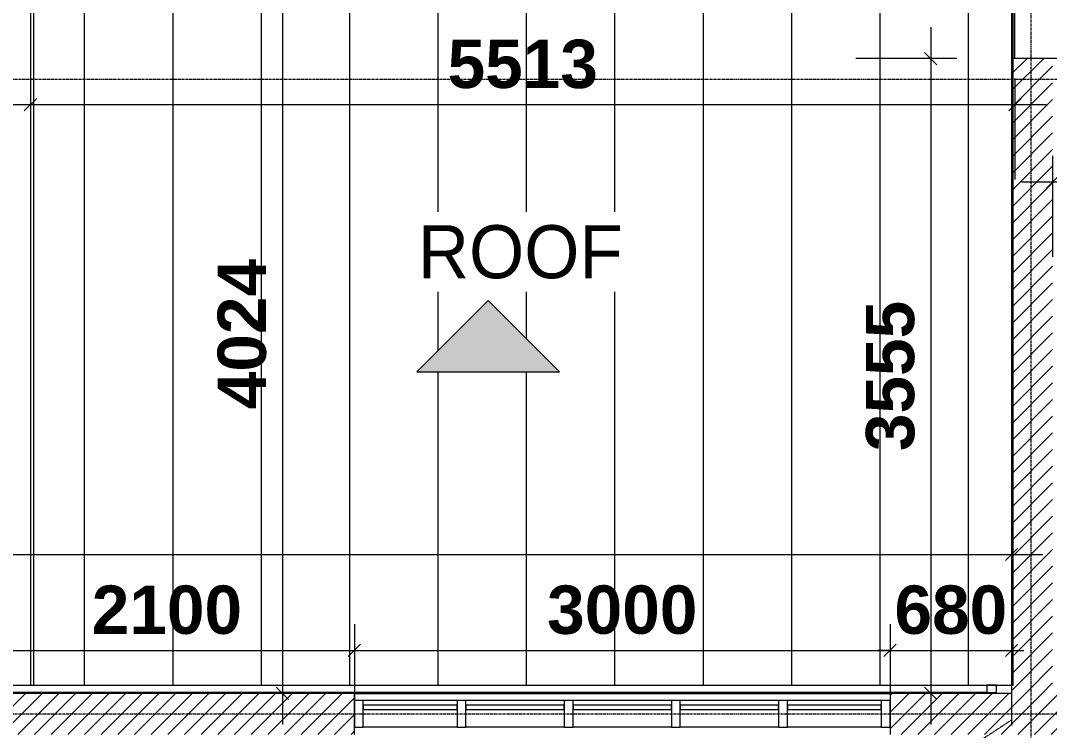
# Model space of a CAD drawing. Header units: inches. Extents: x 22 to 382261, y 22 to 371281.
# Drawn here: x 253430 to 259192, y 257030 to 261005 of the extents above; entities that cross this region are included whole.
import ezdxf

# ---------------------------------------------------------------- set-up
doc = ezdxf.new("R2010")
doc.units = ezdxf.units.IN
doc.header["$MEASUREMENT"] = 0
doc.linetypes.add('Grid Line 1_2_', pattern=[22.225, 12.7, -3.175, 3.175, -3.175])
doc.linetypes.add('Hidden 1_8_', pattern=[4.7625, 3.175, -1.5875])
for name, color, linetype, lineweight in [('A-ANNO-DIMS', 211, 'Continuous', 9), ('A-DETL-GENF', 92, 'Continuous', 9), ('A-DETL-HDLN', 90, 'Hidden 1_8_', 9), ('A-DETL-THIN', 151, 'Continuous', 9), ('A-GLAZ-CURT', 52, 'Continuous', 9), ('A-GLAZ-CWMG', 51, 'Continuous', 9), ('A-ROOF-OTLN', 132, 'Continuous', 9), ('A-WALL-PATT', 111, 'Continuous', 9), ('G-ANNO-TEXT', 231, 'Continuous', 9), ('I-WALL', 2, 'Continuous', 9), ('Q-CASE', 31, 'Continuous', 9), ('S-GRID', 1, 'Continuous', 9)]:
    doc.layers.add(name, color=color, linetype=linetype, lineweight=lineweight)
doc.styles.add('Arial_B_2', font='arialbd.ttf', dxfattribs={"height": 270.833333})
doc.styles.add('Century Gothic_2', font='GOTHIC.TTF', dxfattribs={"height": 350})
doc.dimstyles.new('2_2', dxfattribs={"dimscale": 304.8, "dimtxt": 267.818092, "dimasz": 0.227865, "dimexe": 1.377953, "dimexo": 0.0625, "dimgap": 0.287073, "dimtad": 1, "dimdec": 0, "dimzin": 0, "dimdsep": 46, "dimtxsty": 'Arial_B_2', "dimblk1": 'OBLIQUE', "dimblk2": 'OBLIQUE', "dimsah": 1, "dimcen": 0.09, "dimdle": 0.574147, "dimazin": 0, "dimtfac": 1, "dimtdec": 4, "dimtix": 1, "dimtmove": 0, "dimatfit": 3, "dimfxl": 0.574147, "dimfxlon": 1, "dimtvp": 1, "dimtolj": 1, "dimtzin": 0, "dimlwd": 18, "dimlwe": 18, "dimarcsym": 2})
pattern_1 = [(45, (257748.82, 248554.095), (-46.66905, 46.66905), [])]

# ---------------------------------------------------------------- blocks, each defined once
blk = doc.blocks.new('Casework 3 - Casework 3-482897-02-First floor Plan DIMENSION')
at = {"layer": 'Q-CASE'}
for p, q in [((-12195, 8728.2), (1092.1, 8728.2)), ((1146, 8728.2), (1092.1, 8728.2)), ((1092.1, 8728.2), (1092.1, 8688.2)), ((1146, 8688.2), (1146, 8728.2)), ((1092.1, 8688.2), (-12155.1, 8688.2)), ((1092.1, 8688.2), (1146, 8688.2))]:
    blk.add_line(p, q, dxfattribs=at)
blk = doc.blocks.new('System Panel - Glazed-560732-02-First floor Plan DIMENSION')
at = {"layer": 'A-GLAZ-CURT'}
for p, q in [((262.5, 49.5), (-262.5, 49.5)), ((-262.5, 49.5), (-262.5, 24.5)), ((-262.5, 24.5), (262.5, 24.5)), ((262.5, 24.5), (262.5, 49.5))]:
    blk.add_line(p, q, dxfattribs=at)
blk = doc.blocks.new('System Panel - Glazed-560733-02-First floor Plan DIMENSION')
at = {"layer": 'A-GLAZ-CURT'}
for p, q in [((275, 49.5), (-275, 49.5)), ((-275, 49.5), (-275, 24.5)), ((-275, 24.5), (275, 24.5)), ((275, 24.5), (275, 49.5))]:
    blk.add_line(p, q, dxfattribs=at)
blk = doc.blocks.new('Rectangular Mullion - 50 x 150mm-560734-02-First floor Plan DIMENSION')
at = {"layer": 'A-GLAZ-CWMG', "lineweight": 18}
for p, q in [((0, 75), (-50, 75)), ((-50, 75), (-50, -75)), ((0, -75), (0, 75)), ((-50, -75), (0, -75))]:
    blk.add_line(p, q, dxfattribs=at)
blk = doc.blocks.new('Rectangular Mullion - 50 x 150mm-560735-02-First floor Plan DIMENSION')
at = {"layer": 'A-GLAZ-CWMG', "lineweight": 18}
for p, q in [((-50, 75), (0, 75)), ((-50, -75), (-50, 75)), ((0, 75), (0, -75)), ((0, -75), (-50, -75))]:
    blk.add_line(p, q, dxfattribs=at)
blk = doc.blocks.new('Rectangular Mullion - 50 x 150mm-440585-02-First floor Plan DIMENSION')
at = {"layer": 'A-GLAZ-CWMG'}
for p, q in [((-6974, 8643.2), (-7499, 8643.2)), ((-6974, 8493.2), (-7499, 8493.2))]:
    blk.add_line(p, q, dxfattribs=at)
blk = doc.blocks.new('Rectangular Mullion - 50 x 150mm-560731-02-First floor Plan DIMENSION')
at = {"layer": 'A-GLAZ-CWMG', "lineweight": 18}
for p, q in [((-25, 75), (25, 75)), ((-25, -75), (-25, 75)), ((25, 75), (25, -75)), ((25, -75), (-25, -75))]:
    blk.add_line(p, q, dxfattribs=at)
blk = doc.blocks.new('Rectangular Mullion - 50 x 150mm-441107-02-First floor Plan DIMENSION')
at = {"layer": 'A-GLAZ-CWMG'}
for p, q in [((-6374, 8643.2), (-6924, 8643.2)), ((-6374, 8493.2), (-6924, 8493.2))]:
    blk.add_line(p, q, dxfattribs=at)
blk = doc.blocks.new('_Oblique')
at = {"color": 0, "linetype": 'ByBlock', "lineweight": -2}
blk.add_line((-0.5, -0.5), (0.5, 0.5), dxfattribs=at)
blk = doc.blocks.new('*D4309')
at = {"layer": 'A-ANNO-DIMS', "color": 0, "lineweight": 18, "transparency": 16777216}
for p, q in [((260105, 261061.8), (260105, 261627.7)), ((258980, 261353.7), (258980, 260787.7)), ((258805, 261207.7), (260280, 261207.7))]:
    blk.add_line(p, q, dxfattribs=at)
at = {"layer": 'Defpoints', "color": 0, "transparency": 16777216}
for p in [(258980, 261372.7), (260105, 261207.7), (260105, 261042.7)]:
    blk.add_point(p, dxfattribs=at)
at = {"layer": 'A-ANNO-DIMS', "color": 0, "lineweight": 18, "transparency": 16777216, "xscale": 69.45312499999999, "yscale": 69.45312499999999, "zscale": 69.45312499999999, "rotation": 180}
blk.add_blockref('_Oblique', (258980, 261207.7), dxfattribs=at)
at = {"layer": 'A-ANNO-DIMS', "color": 0, "lineweight": 18, "transparency": 16777216, "xscale": 69.45312499999999, "yscale": 69.45312499999999, "zscale": 69.45312499999999}
blk.add_blockref('_Oblique', (260105, 261207.7), dxfattribs=at)
at = {"layer": 'A-ANNO-DIMS', "color": 0, "lineweight": 18, "transparency": 16777216, "insert": (259542.5, 261433.5), "char_height": 270.83, "width": 923.481, "attachment_point": 5, "style": 'Arial_B_2'}
blk.add_mtext('\\A1;1125', dxfattribs=at)
blk = doc.blocks.new('*D4315')
at = {"layer": 'A-ANNO-DIMS', "color": 0, "lineweight": 18, "transparency": 16777216}
for p, q in [((259210, 260247.6), (259210, 259681.7)), ((269540.8, 260247.6), (269540.8, 259681.7)), ((259035, 260101.7), (269715.8, 260101.7))]:
    blk.add_line(p, q, dxfattribs=at)
at = {"layer": 'Defpoints', "color": 0, "transparency": 16777216}
for p in [(259210, 260266.7), (269540.8, 260266.7), (269540.8, 260101.7)]:
    blk.add_point(p, dxfattribs=at)
at = {"layer": 'A-ANNO-DIMS', "color": 0, "lineweight": 18, "transparency": 16777216, "xscale": 69.45312499999999, "yscale": 69.45312499999999, "zscale": 69.45312499999999, "rotation": 180}
blk.add_blockref('_Oblique', (259210, 260101.7), dxfattribs=at)
at = {"layer": 'A-ANNO-DIMS', "color": 0, "lineweight": 18, "transparency": 16777216, "xscale": 69.45312499999999, "yscale": 69.45312499999999, "zscale": 69.45312499999999}
blk.add_blockref('_Oblique', (269540.8, 260101.7), dxfattribs=at)
at = {"layer": 'A-ANNO-DIMS', "color": 0, "lineweight": 18, "transparency": 16777216, "insert": (264375.4, 260327.5), "char_height": 270.83, "width": 1154.351, "attachment_point": 5, "style": 'Arial_B_2'}
blk.add_mtext('\\A1;10331', dxfattribs=at)
blk = doc.blocks.new('*D4404')
at = {"layer": 'A-ANNO-DIMS', "color": 0, "lineweight": 18, "transparency": 16777216}
for p, q in [((253199.8, 257624.1), (253199.8, 257058.2)), ((255299.8, 257624.1), (255299.8, 257058.2)), ((253024.8, 257478.2), (255474.8, 257478.2))]:
    blk.add_line(p, q, dxfattribs=at)
at = {"layer": 'Defpoints', "color": 0, "transparency": 16777216}
for p in [(253199.8, 257643.2), (255299.8, 257643.2), (255299.8, 257478.2)]:
    blk.add_point(p, dxfattribs=at)
at = {"layer": 'A-ANNO-DIMS', "color": 0, "lineweight": 18, "transparency": 16777216, "xscale": 69.45312499999999, "yscale": 69.45312499999999, "zscale": 69.45312499999999, "rotation": 180}
blk.add_blockref('_Oblique', (253199.8, 257478.2), dxfattribs=at)
at = {"layer": 'A-ANNO-DIMS', "color": 0, "lineweight": 18, "transparency": 16777216, "xscale": 69.45312499999999, "yscale": 69.45312499999999, "zscale": 69.45312499999999}
blk.add_blockref('_Oblique', (255299.8, 257478.2), dxfattribs=at)
at = {"layer": 'A-ANNO-DIMS', "color": 0, "lineweight": 18, "transparency": 16777216, "insert": (254249.8, 257704), "char_height": 270.83, "width": 923.481, "attachment_point": 5, "style": 'Arial_B_2'}
blk.add_mtext('\\A1;2100', dxfattribs=at)
blk = doc.blocks.new('*D4405')
at = {"layer": 'A-ANNO-DIMS', "color": 0, "lineweight": 18, "transparency": 16777216}
for p, q in [((255299.8, 257624.1), (255299.8, 257058.2)), ((258299.8, 257624.1), (258299.8, 257058.2)), ((255124.8, 257478.2), (258474.8, 257478.2))]:
    blk.add_line(p, q, dxfattribs=at)
at = {"layer": 'Defpoints', "color": 0, "transparency": 16777216}
for p in [(255299.8, 257643.2), (258299.8, 257643.2), (258299.8, 257478.2)]:
    blk.add_point(p, dxfattribs=at)
at = {"layer": 'A-ANNO-DIMS', "color": 0, "lineweight": 18, "transparency": 16777216, "xscale": 69.45312499999999, "yscale": 69.45312499999999, "zscale": 69.45312499999999, "rotation": 180}
blk.add_blockref('_Oblique', (255299.8, 257478.2), dxfattribs=at)
at = {"layer": 'A-ANNO-DIMS', "color": 0, "lineweight": 18, "transparency": 16777216, "xscale": 69.45312499999999, "yscale": 69.45312499999999, "zscale": 69.45312499999999}
blk.add_blockref('_Oblique', (258299.8, 257478.2), dxfattribs=at)
at = {"layer": 'A-ANNO-DIMS', "color": 0, "lineweight": 18, "transparency": 16777216, "insert": (256799.8, 257704), "char_height": 270.83, "width": 923.481, "attachment_point": 5, "style": 'Arial_B_2'}
blk.add_mtext('\\A1;3000', dxfattribs=at)
blk = doc.blocks.new('*D4406')
at = {"layer": 'A-ANNO-DIMS', "color": 0, "lineweight": 18, "transparency": 16777216}
for p, q in [((258299.8, 257624.1), (258299.8, 257058.2)), ((258980, 257624.1), (258980, 257058.2)), ((258299.8, 257478.2), (258230.4, 257478.2)), ((258299.8, 257478.2), (258980, 257478.2)), ((258980, 257478.2), (259049.5, 257478.2))]:
    blk.add_line(p, q, dxfattribs=at)
at = {"layer": 'Defpoints', "color": 0, "transparency": 16777216}
for p in [(258299.8, 257643.2), (258980, 257643.2), (258980, 257478.2)]:
    blk.add_point(p, dxfattribs=at)
at = {"layer": 'A-ANNO-DIMS', "color": 0, "lineweight": 18, "transparency": 16777216, "xscale": 69.45312499999999, "yscale": 69.45312499999999, "zscale": 69.45312499999999}
blk.add_blockref('_Oblique', (258299.8, 257478.2), dxfattribs=at)
at = {"layer": 'A-ANNO-DIMS', "color": 0, "lineweight": 18, "transparency": 16777216, "xscale": 69.45312499999999, "yscale": 69.45312499999999, "zscale": 69.45312499999999, "rotation": 180}
blk.add_blockref('_Oblique', (258980, 257478.2), dxfattribs=at)
at = {"layer": 'A-ANNO-DIMS', "color": 0, "lineweight": 18, "transparency": 16777216, "insert": (258639.9, 257704.1), "char_height": 270.83, "width": 692.61, "attachment_point": 5, "style": 'Arial_B_2'}
blk.add_mtext('\\A1;680', dxfattribs=at)
blk = doc.blocks.new('*D4407')
at = {"layer": 'A-ANNO-DIMS', "color": 0, "lineweight": 18, "transparency": 16777216}
for p, q in [((246230, 257869.4), (246230, 258435.4)), ((258980, 258161.3), (258980, 257595.4)), ((246055, 258015.4), (259155, 258015.4))]:
    blk.add_line(p, q, dxfattribs=at)
at = {"layer": 'Defpoints', "color": 0, "transparency": 16777216}
for p in [(258980, 258180.4), (258980, 258015.4), (246230, 257850.4)]:
    blk.add_point(p, dxfattribs=at)
at = {"layer": 'A-ANNO-DIMS', "color": 0, "lineweight": 18, "transparency": 16777216, "xscale": 69.45312499999999, "yscale": 69.45312499999999, "zscale": 69.45312499999999, "rotation": 180}
blk.add_blockref('_Oblique', (246230, 258015.4), dxfattribs=at)
at = {"layer": 'A-ANNO-DIMS', "color": 0, "lineweight": 18, "transparency": 16777216, "xscale": 69.45312499999999, "yscale": 69.45312499999999, "zscale": 69.45312499999999}
blk.add_blockref('_Oblique', (258980, 258015.4), dxfattribs=at)
at = {"layer": 'A-ANNO-DIMS', "color": 0, "lineweight": 18, "transparency": 16777216, "insert": (252605, 258241.2), "char_height": 270.83, "width": 1154.351, "attachment_point": 5, "style": 'Arial_B_2'}
blk.add_mtext('\\A1;12750', dxfattribs=at)
blk = doc.blocks.new('*D4408')
at = {"layer": 'A-ANNO-DIMS', "color": 0, "lineweight": 18, "transparency": 16777216}
for p, q in [((258527.4, 260967.3), (258527.4, 257062.3)), ((258673.3, 260792.3), (258107.4, 260792.3)), ((258673.3, 257237.3), (258107.4, 257237.3))]:
    blk.add_line(p, q, dxfattribs=at)
at = {"layer": 'Defpoints', "color": 0, "transparency": 16777216}
for p in [(258692.4, 260792.3), (258527.4, 257237.3), (258692.4, 257237.3)]:
    blk.add_point(p, dxfattribs=at)
at = {"layer": 'A-ANNO-DIMS', "color": 0, "lineweight": 18, "transparency": 16777216, "xscale": 69.45312499999999, "yscale": 69.45312499999999, "zscale": 69.45312499999999}
for p, rotation in [((258527.4, 260792.3), 90), ((258527.4, 257237.3), 270)]:
    blk.add_blockref('_Oblique', p, dxfattribs=dict(at, rotation=rotation))
at = {"layer": 'A-ANNO-DIMS', "color": 0, "lineweight": 18, "transparency": 16777216, "insert": (258301.6, 259014.8), "char_height": 270.83, "width": 923.481, "attachment_point": 5, "rotation": 90, "style": 'Arial_B_2'}
blk.add_mtext('\\A1;3555', dxfattribs=at)
blk = doc.blocks.new('*D4278')
at = {"layer": 'A-ANNO-DIMS', "color": 0, "lineweight": 18, "transparency": 16777216}
for p, q in [((253486, 260680.7), (253486, 260114.7)), ((258999, 260680.7), (258999, 260114.7)), ((253311, 260534.7), (259174, 260534.7))]:
    blk.add_line(p, q, dxfattribs=at)
at = {"layer": 'Defpoints', "color": 0, "transparency": 16777216}
for p in [(253486, 260699.7), (258999, 260699.7), (258999, 260534.7)]:
    blk.add_point(p, dxfattribs=at)
at = {"layer": 'A-ANNO-DIMS', "color": 0, "lineweight": 18, "transparency": 16777216, "xscale": 69.45312499999999, "yscale": 69.45312499999999, "zscale": 69.45312499999999, "rotation": 180}
blk.add_blockref('_Oblique', (253486, 260534.7), dxfattribs=at)
at = {"layer": 'A-ANNO-DIMS', "color": 0, "lineweight": 18, "transparency": 16777216, "xscale": 69.45312499999999, "yscale": 69.45312499999999, "zscale": 69.45312499999999}
blk.add_blockref('_Oblique', (258999, 260534.7), dxfattribs=at)
at = {"layer": 'A-ANNO-DIMS', "color": 0, "lineweight": 18, "transparency": 16777216, "insert": (256242.5, 260760.5), "char_height": 270.83, "width": 923.481, "attachment_point": 5, "style": 'Arial_B_2'}
blk.add_mtext('\\A1;5513', dxfattribs=at)
blk = doc.blocks.new('*D4279')
at = {"layer": 'A-ANNO-DIMS', "color": 0, "lineweight": 18, "transparency": 16777216}
for p, q in [((254896.8, 261436.3), (254896.8, 257062.3)), ((255042.8, 261261.3), (254476.8, 261261.3)), ((255042.8, 257237.3), (254476.8, 257237.3))]:
    blk.add_line(p, q, dxfattribs=at)
at = {"layer": 'Defpoints', "color": 0, "transparency": 16777216}
for p in [(255061.8, 261261.3), (254896.8, 257237.3), (255061.8, 257237.3)]:
    blk.add_point(p, dxfattribs=at)
at = {"layer": 'A-ANNO-DIMS', "color": 0, "lineweight": 18, "transparency": 16777216, "xscale": 69.45312499999999, "yscale": 69.45312499999999, "zscale": 69.45312499999999}
for p, rotation in [((254896.8, 261261.3), 90), ((254896.8, 257237.3), 270)]:
    blk.add_blockref('_Oblique', p, dxfattribs=dict(at, rotation=rotation))
at = {"layer": 'A-ANNO-DIMS', "color": 0, "lineweight": 18, "transparency": 16777216, "insert": (254671.1, 259249.3), "char_height": 270.83, "width": 923.481, "attachment_point": 5, "rotation": 90, "style": 'Arial_B_2'}
blk.add_mtext('\\A1;4024', dxfattribs=at)

msp = doc.modelspace()

# ---------------------------------------------------------------- hatches: boundary and pattern name
at = {"layer": 'A-DETL-GENF'}
h = msp.add_hatch(dxfattribs=at)
h.set_pattern_fill('FP_11', style=0, pattern_type=2)
h.set_pattern_definition([(90, (257748.8, 248554.1), (-495, 3e-14), [])])
h.paths.add_polyline_path([(253486, 257282.3), (258989.1, 257282.3), (258989.1, 261261.3), (253486, 261261.3), (253486, 257383.4)])
h.paths.add_polyline_path([(255648.8, 259037.3), (256048.8, 259437.3), (256448.8, 259037.3)])
msp.add_hatch(color=7, dxfattribs=at).paths.add_polyline_path([(256448.8, 259037.3), (256048.8, 259437.3), (255648.8, 259037.3)])
at = {"layer": 'A-WALL-PATT'}
h = msp.add_hatch(dxfattribs=at)
h.set_pattern_fill('FP_1', color=256, style=0, pattern_type=2)
h.set_pattern_definition(pattern_1)
h.paths.add_polyline_path([(259205, 257237.3), (259210, 257237.3), (259210, 260792.3), (258980, 260792.3), (258980, 257237.3), (259090, 257237.3)])
h = msp.add_hatch(dxfattribs=at)
h.set_pattern_fill('FP_1', color=256, style=0, pattern_type=2)
h.set_pattern_definition(pattern_1)
h.paths.add_polyline_path([(259090, 257007.3), (259090, 257237.3), (258299.8, 257237.3), (258299.8, 257007.3), (259081.7, 257007.3)])
h.paths.add_polyline_path([(248851.8, 257007.3), (250199.8, 257007.3), (250199.8, 257237.3), (248255, 257237.3), (248255, 257007.3)])
h.paths.add_polyline_path([(255299.8, 257007.3), (255299.8, 257237.3), (253199.8, 257237.3), (253199.8, 257007.3)])
h = msp.add_hatch(dxfattribs=at)
h.set_pattern_fill('FP_1', color=256, style=0, pattern_type=2)
h.set_pattern_definition(pattern_1)
h.paths.add_polyline_path([(280472.1, 257007.3), (280470.7, 257237.3), (280230, 257237.3), (280230, 257007.3), (280470.7, 257007.3)])
h.paths.add_polyline_path([(259090, 257007.3), (260105, 257007.3), (260105, 257237.3), (259090, 257237.3)])
h.paths.add_polyline_path([(271640, 257007.3), (279180, 257007.3), (279180, 257237.3), (271640, 257237.3)])
h.paths.add_polyline_path([(263105, 257007.3), (265205, 257007.3), (265205, 257237.3), (263105, 257237.3)])
h.paths.add_polyline_path([(268205, 257007.3), (269770.8, 257007.3), (269770.8, 257237.3), (268205, 257237.3)])

# ---------------------------------------------------------------- linework, layer by layer
at = {"layer": 'A-DETL-HDLN'}
msp.add_line((258975, 257085), (249264.2, 250712.3), dxfattribs=at)
at = {"layer": 'A-DETL-THIN'}
for p, q in [((253486, 261261.3), (253486, 257282.3)), ((258989.1, 257282.3), (258989.1, 261261.3)), ((256048.8, 259437.3), (255648.8, 259037.3)), ((256448.8, 259037.3), (256048.8, 259437.3)), ((255648.8, 259037.3), (256448.8, 259037.3)), ((253486, 257282.3), (258989.1, 257282.3))]:
    msp.add_line(p, q, dxfattribs=at)
at = {"layer": 'A-ROOF-OTLN'}
for p, q in [((253486, 261256.3), (253486, 257282.3)), ((253505, 257282.3), (253505, 261237.3)), ((258980, 261237.3), (258980, 260792.3)), ((258999, 260792.3), (258999, 261256.3)), ((253486, 257242.3), (253486, 257237.3)), ((253505, 257237.3), (253505, 257242.3))]:
    msp.add_line(p, q, dxfattribs=at)
at = {"layer": 'I-WALL', "lineweight": 18}
for p, q in [((258980, 260792.3), (258980, 257237.3)), ((260105, 260792.3), (258980, 260792.3)), ((255299.8, 257237.3), (253199.8, 257237.3)), ((255299.8, 257007.3), (255299.8, 257237.3)), ((258980, 257237.3), (258299.8, 257237.3)), ((258299.8, 257237.3), (258299.8, 257007.3))]:
    msp.add_line(p, q, dxfattribs=at)
at = {"layer": 'I-WALL'}
msp.add_line((255299.8, 257237.3), (258299.8, 257237.3), dxfattribs=at)
at = {"layer": 'S-GRID', "linetype": 'Grid Line 1_2_'}
for p, q in [((259090, 239150.8), (259090, 261469.4)), ((244665, 260677.3), (283628, 260677.3)), ((244665, 257122.3), (283628, 257122.3))]:
    msp.add_line(p, q, dxfattribs=at)

# ---------------------------------------------------------------- block references
at = {"layer": 'A-GLAZ-CURT'}
for name, p in [('System Panel - Glazed-560732-02-First floor Plan DIMENSION', (255612.3, 257122.3)), ('System Panel - Glazed-560733-02-First floor Plan DIMENSION', (256199.8, 257122.3)), ('System Panel - Glazed-560733-02-First floor Plan DIMENSION', (256799.8, 257122.3)), ('System Panel - Glazed-560733-02-First floor Plan DIMENSION', (257399.8, 257122.3)), ('System Panel - Glazed-560732-02-First floor Plan DIMENSION', (257987.3, 257122.3))]:
    msp.add_blockref(name, p, dxfattribs=at)
at = {"layer": 'A-GLAZ-CWMG', "rotation": 180}
msp.add_blockref('Rectangular Mullion - 50 x 150mm-560734-02-First floor Plan DIMENSION', (255299.8, 257122.3), dxfattribs=at)
at = {"layer": 'A-GLAZ-CWMG'}
for name, p in [('Rectangular Mullion - 50 x 150mm-440585-02-First floor Plan DIMENSION', (262848.8, 248554.1)), ('Rectangular Mullion - 50 x 150mm-441107-02-First floor Plan DIMENSION', (262848.8, 248554.1)), ('Rectangular Mullion - 50 x 150mm-441107-02-First floor Plan DIMENSION', (263448.8, 248554.1)), ('Rectangular Mullion - 50 x 150mm-441107-02-First floor Plan DIMENSION', (264048.8, 248554.1)), ('Rectangular Mullion - 50 x 150mm-440585-02-First floor Plan DIMENSION', (265223.8, 248554.1))]:
    msp.add_blockref(name, p, dxfattribs=at)
at = {"layer": 'A-GLAZ-CWMG', "extrusion": (0, 0, -1), "rotation": 180}
for name, p in [('Rectangular Mullion - 50 x 150mm-560731-02-First floor Plan DIMENSION', (-255899.8, 257122.3)), ('Rectangular Mullion - 50 x 150mm-560731-02-First floor Plan DIMENSION', (-256499.8, 257122.3)), ('Rectangular Mullion - 50 x 150mm-560731-02-First floor Plan DIMENSION', (-257099.8, 257122.3)), ('Rectangular Mullion - 50 x 150mm-560731-02-First floor Plan DIMENSION', (-257699.8, 257122.3)), ('Rectangular Mullion - 50 x 150mm-560735-02-First floor Plan DIMENSION', (-258299.8, 257122.3))]:
    msp.add_blockref(name, p, dxfattribs=at)
at = {"layer": 'Q-CASE'}
msp.add_blockref('Casework 3 - Casework 3-482897-02-First floor Plan DIMENSION', (257748.8, 248554.1), dxfattribs=at)

# ---------------------------------------------------------------- dimensions: what is measured, and where the dimension line sits
at = {"layer": 'A-ANNO-DIMS', "lineweight": 18}
for base, p1, p2, override, picture, middle in [((260105, 261207.7), (258980, 261372.7), (260105, 261042.7), {"dimpost": '<>', "dimfxl": 1172.401382}, '*D4309', (259542.5, 261433.5)), ((258999, 260534.7), (253486, 260699.7), (258999, 260699.7), {"dimpost": '<>', "dimfxl": 5513}, '*D4278', (256242.5, 260760.5)), ((269540.8, 260101.7), (259210, 260266.7), (269540.8, 260266.7), {"dimpost": '<>', "dimfxl": 10330.8}, '*D4315', (264375.4, 260327.5)), ((258980, 258015.4), (246230, 257850.4), (258980, 258180.4), {"dimpost": '<>', "dimfxl": 12754.269873}, '*D4407', (252605, 258241.2)), ((255299.8, 257478.2), (253199.8, 257643.2), (255299.8, 257643.2), {"dimpost": '<>', "dimfxl": 2100}, '*D4404', (254249.8, 257704)), ((258299.8, 257478.2), (255299.8, 257643.2), (258299.8, 257643.2), {"dimpost": '<>', "dimfxl": 3000}, '*D4405', (256799.8, 257704)), ((258980, 257478.2), (258299.8, 257643.2), (258980, 257643.2), {"dimpost": '<>', "dimfxl": 680.200967}, '*D4406', (258639.9, 257704.1))]:
    dim = msp.add_linear_dim(base=base, p1=p1, p2=p2, dimstyle='2_2', override=override, dxfattribs=at)
    dim.commit()
    dim.dimension.update_dxf_attribs({"geometry": picture, "text_midpoint": middle})
for base, p1, p2, override, picture, middle in [((254896.8, 257237.3), (255061.8, 261261.3), (255061.8, 257237.3), {"dimpost": '<>', "dimfxl": 4024}, '*D4279', (254671.1, 259249.3)), ((258527.4, 257237.3), (258692.4, 260792.3), (258692.4, 257237.3), {"dimpost": '<>', "dimfxl": 3555}, '*D4408', (258301.6, 259014.8))]:
    dim = msp.add_linear_dim(base=base, p1=p1, p2=p2, angle=90, dimstyle='2_2', override=override, dxfattribs=at)
    dim.commit()
    dim.dimension.update_dxf_attribs({"geometry": picture, "text_midpoint": middle})

# ---------------------------------------------------------------- next in the draw order: texts
at = {"layer": 'G-ANNO-TEXT', "color": 7, "insert": (255655.1, 259859), "char_height": 297, "width": 1375.696, "attachment_point": 1, "style": 'Century Gothic_2', "bg_fill": 3, "box_fill_scale": 1.25, "bg_fill_color": 256, "bg_fill_true_color": 13158600, "bg_fill_transparency": 0}
msp.add_mtext('ROOF', dxfattribs=at)

doc.saveas('drawing.dxf')
